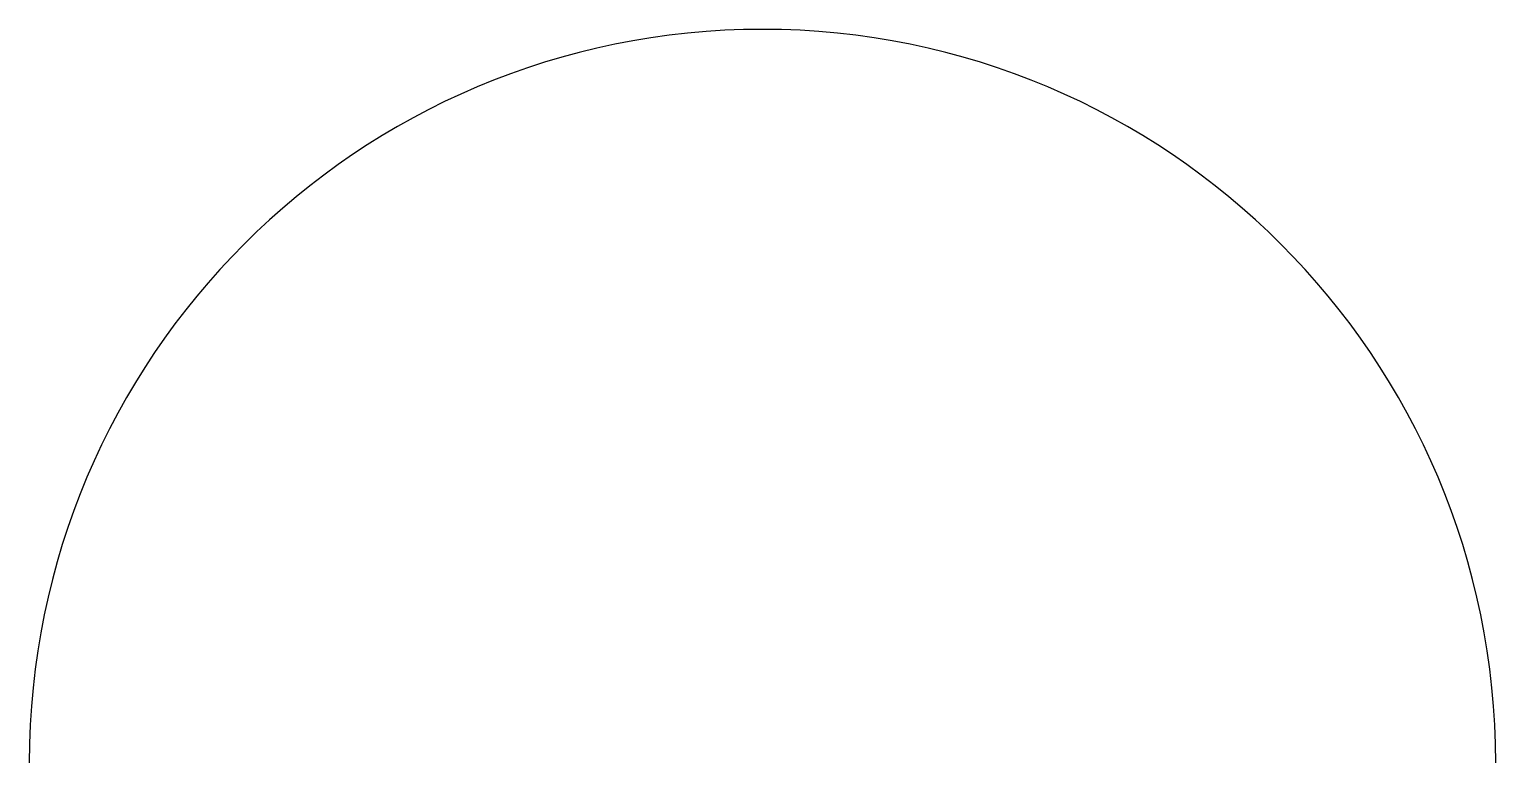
# Model space of a CAD drawing. Extents: x 110.71 to 111.707, y 169.689 to 170.188.
import ezdxf

# ---------------------------------------------------------------- set-up
doc = ezdxf.new("R2010")
doc.units = 0
doc.header["$MEASUREMENT"] = 0
doc.layers.add('DIM', color=2, linetype='CONTINUOUS')

msp = doc.modelspace()

# ---------------------------------------------------------------- linework, layer by layer
at = {"layer": 'DIM'}
msp.add_arc((111.20846, 169.68932), 0.49894, 0, 180, dxfattribs=at)

doc.saveas('drawing.dxf')
